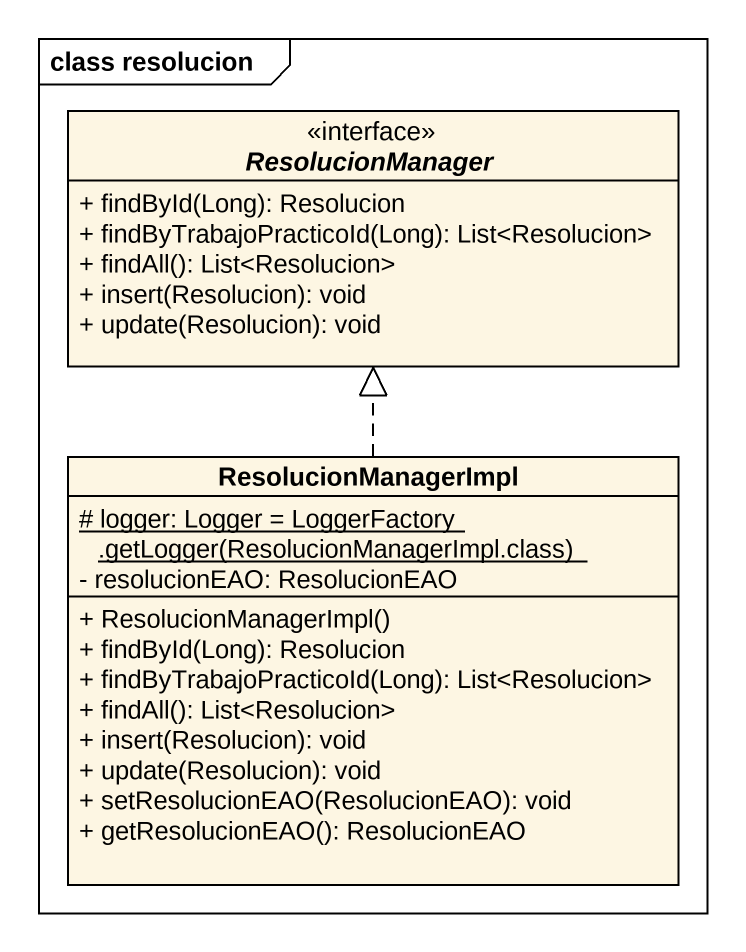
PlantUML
@startuml
mainframe class resolucion
hide circle
hide empty members
skinparam classAttributeIconSize 0
interface ResolucionManager <<interface>> {
  + findById(Long): Resolucion
  + findByTrabajoPracticoId(Long): List<Resolucion>
  + findAll(): List<Resolucion>
  + insert(Resolucion): void
  + update(Resolucion): void
}
class ResolucionManagerImpl {
  {static} {field} # logger: Logger = LoggerFactory .getLogger(ResolucionManagerImpl.class)
  - resolucionEAO: ResolucionEAO
  + ResolucionManagerImpl()
  + findById(Long): Resolucion
  + findByTrabajoPracticoId(Long): List<Resolucion>
  + findAll(): List<Resolucion>
  + insert(Resolucion): void
  + update(Resolucion): void
  + setResolucionEAO(ResolucionEAO): void
  + getResolucionEAO(): ResolucionEAO
}
ResolucionManagerImpl .up.|> ResolucionManager
@enduml
